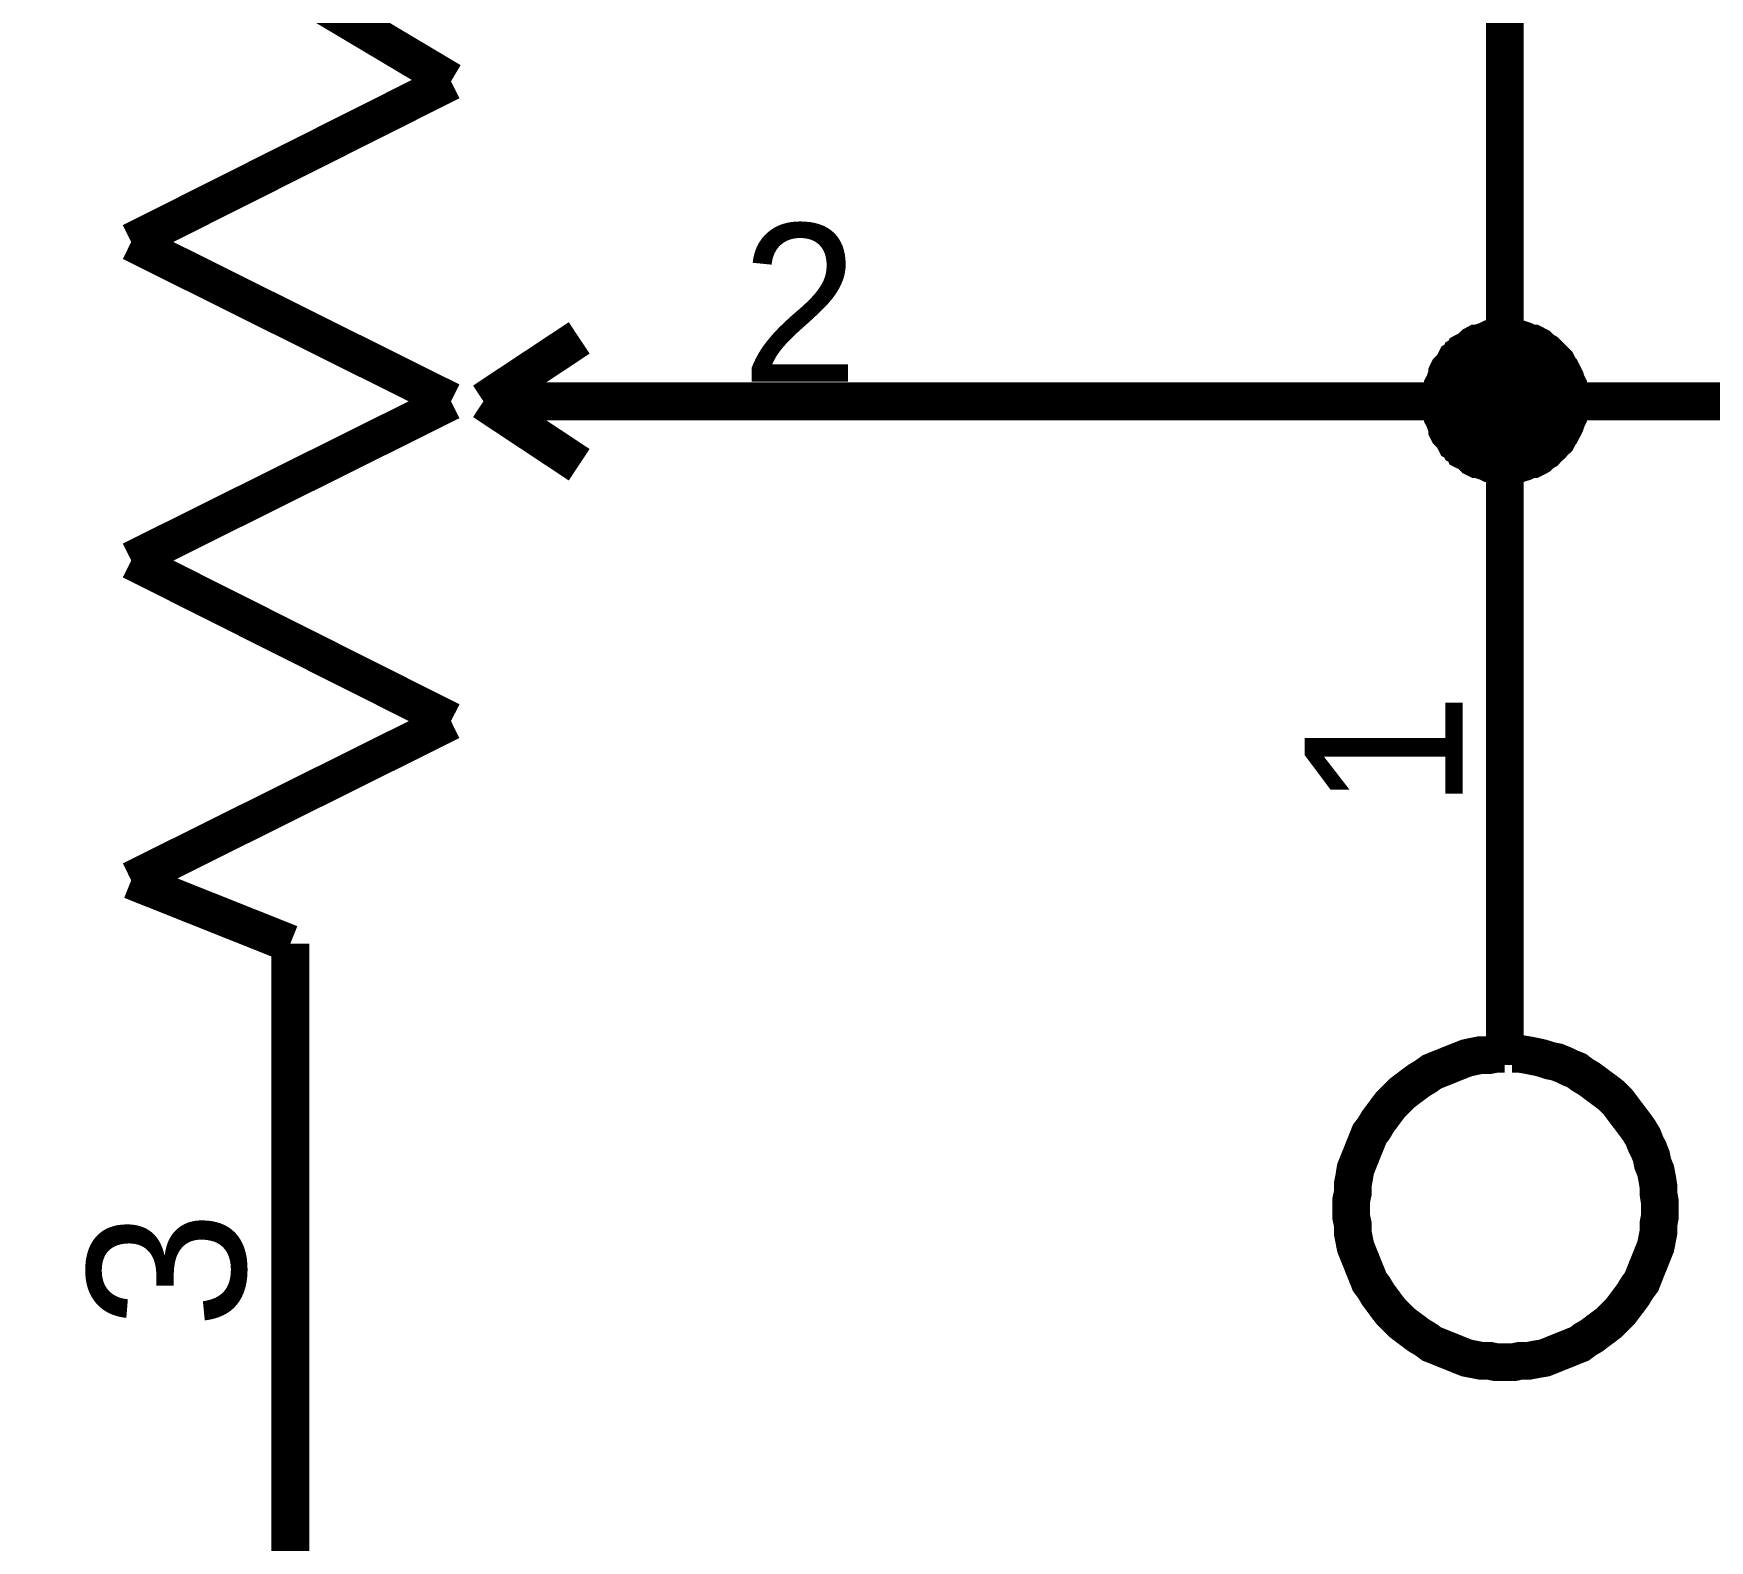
# Model space of a CAD drawing. Header units: millimetres. Extents: x 0 to 800, y 0 to 567.
# Drawn here: x 56.38 to 69.7, y 333.04 to 345.02 of the extents above; entities that cross this region are included whole.
import ezdxf

# ---------------------------------------------------------------- set-up
doc = ezdxf.new("R2010")
doc.units = ezdxf.units.MM
doc.layers.add('Sheet', color=255, linetype='Continuous')

msp = doc.modelspace()

# ---------------------------------------------------------------- linework, layer by layer
at = {"layer": 'Sheet'}
for points, const_width in [([(47.318, 356.555), (49.547, 356.555), (49.547, 356.577), (68.071, 356.577), (68.071, 342.096), (79.36, 342.096)], 0.3), ([(58.417, 345.4), (59.694, 344.639)], 0.3), ([(59.694, 344.639), (57.152, 343.362)], 0.3), ([(57.152, 343.362), (59.694, 342.096)], 0.3), ([(59.952, 342.096), (60.713, 342.6)], 0.3), ([(67.567, 342.096), (67.567, 342.119), (67.567, 342.152), (67.578, 342.175), (67.578, 342.197), (67.578, 342.22), (67.59, 342.242), (67.601, 342.276), (67.612, 342.298), (67.612, 342.32), (67.623, 342.343), (67.634, 342.354), (67.657, 342.376), (67.668, 342.399), (67.679, 342.421), (67.702, 342.432), (67.713, 342.455), (67.735, 342.466), (67.746, 342.488), (67.769, 342.5), (67.791, 342.511), (67.814, 342.533), (67.825, 342.544), (67.847, 342.556), (67.87, 342.556), (67.892, 342.567), (67.926, 342.578), (67.948, 342.589), (67.97, 342.589), (67.993, 342.589), (68.015, 342.6), (68.049, 342.6), (68.071, 342.6)], 0.3), ([(67.567, 342.096), (67.567, 342.119), (67.567, 342.152), (67.578, 342.175), (67.578, 342.197), (67.578, 342.22), (67.59, 342.242), (67.601, 342.276), (67.612, 342.298), (67.612, 342.32), (67.623, 342.343), (67.634, 342.354), (67.657, 342.376), (67.668, 342.399), (67.679, 342.421), (67.702, 342.432), (67.713, 342.455), (67.735, 342.466), (67.746, 342.488), (67.769, 342.5), (67.791, 342.511), (67.814, 342.533), (67.825, 342.544), (67.847, 342.556), (67.87, 342.556), (67.892, 342.567), (67.926, 342.578), (67.948, 342.589), (67.97, 342.589), (67.993, 342.589), (68.015, 342.6), (68.049, 342.6), (68.071, 342.6)], 0.3), ([(67.567, 342.096), (67.567, 342.119), (67.567, 342.152), (67.578, 342.175), (67.578, 342.197), (67.578, 342.22), (67.59, 342.242), (67.601, 342.276), (67.612, 342.298), (67.612, 342.32), (67.623, 342.343), (67.634, 342.354), (67.657, 342.376), (67.668, 342.399), (67.679, 342.421), (67.702, 342.432), (67.713, 342.455), (67.735, 342.466), (67.746, 342.488), (67.769, 342.5), (67.791, 342.511), (67.814, 342.533), (67.825, 342.544), (67.847, 342.556), (67.87, 342.556), (67.892, 342.567), (67.926, 342.578), (67.948, 342.589), (67.97, 342.589), (67.993, 342.589), (68.015, 342.6), (68.049, 342.6), (68.071, 342.6)], 0.3), ([(67.567, 342.096), (67.567, 342.119), (67.567, 342.152), (67.578, 342.175), (67.578, 342.197), (67.578, 342.22), (67.59, 342.242), (67.601, 342.276), (67.612, 342.298), (67.612, 342.32), (67.623, 342.343), (67.634, 342.354), (67.657, 342.376), (67.668, 342.399), (67.679, 342.421), (67.702, 342.432), (67.713, 342.455), (67.735, 342.466), (67.746, 342.488), (67.769, 342.5), (67.791, 342.511), (67.814, 342.533), (67.825, 342.544), (67.847, 342.556), (67.87, 342.556), (67.892, 342.567), (67.926, 342.578), (67.948, 342.589), (67.97, 342.589), (67.993, 342.589), (68.015, 342.6), (68.049, 342.6), (68.071, 342.6)], 0.3), ([(67.567, 342.096), (67.567, 342.119), (67.567, 342.152), (67.578, 342.175), (67.578, 342.197), (67.578, 342.22), (67.59, 342.242), (67.601, 342.276), (67.612, 342.298), (67.612, 342.32), (67.623, 342.343), (67.634, 342.354), (67.657, 342.376), (67.668, 342.399), (67.679, 342.421), (67.702, 342.432), (67.713, 342.455), (67.735, 342.466), (67.746, 342.488), (67.769, 342.5), (67.791, 342.511), (67.814, 342.533), (67.825, 342.544), (67.847, 342.556), (67.87, 342.556), (67.892, 342.567), (67.926, 342.578), (67.948, 342.589), (67.97, 342.589), (67.993, 342.589), (68.015, 342.6), (68.049, 342.6), (68.071, 342.6)], 0.3), ([(67.567, 342.096), (67.567, 342.119), (67.567, 342.152), (67.578, 342.175), (67.578, 342.197), (67.578, 342.22), (67.59, 342.242), (67.601, 342.276), (67.612, 342.298), (67.612, 342.32), (67.623, 342.343), (67.634, 342.354), (67.657, 342.376), (67.668, 342.399), (67.679, 342.421), (67.702, 342.432), (67.713, 342.455), (67.735, 342.466), (67.746, 342.488), (67.769, 342.5), (67.791, 342.511), (67.814, 342.533), (67.825, 342.544), (67.847, 342.556), (67.87, 342.556), (67.892, 342.567), (67.926, 342.578), (67.948, 342.589), (67.97, 342.589), (67.993, 342.589), (68.015, 342.6), (68.049, 342.6), (68.071, 342.6)], 0.3), ([(68.071, 342.6), (68.071, 342.6)], 0.3), ([(68.071, 342.6), (68.094, 342.6), (68.127, 342.6), (68.15, 342.589), (68.172, 342.589), (68.194, 342.589), (68.228, 342.578), (68.25, 342.567), (68.273, 342.556), (68.295, 342.556), (68.318, 342.544), (68.34, 342.533), (68.362, 342.511), (68.374, 342.5), (68.396, 342.488), (68.418, 342.466), (68.43, 342.455), (68.452, 342.432), (68.463, 342.421), (68.486, 342.399), (68.497, 342.376), (68.508, 342.354), (68.519, 342.343), (68.53, 342.32), (68.542, 342.298), (68.553, 342.276), (68.564, 342.242), (68.575, 342.22), (68.575, 342.197), (68.575, 342.175), (68.586, 342.152), (68.586, 342.119), (68.586, 342.096)], 0.3), ([(68.071, 342.6), (68.071, 342.6)], 0.3), ([(68.071, 342.6), (68.094, 342.6), (68.127, 342.6), (68.15, 342.589), (68.172, 342.589), (68.194, 342.589), (68.228, 342.578), (68.25, 342.567), (68.273, 342.556), (68.295, 342.556), (68.318, 342.544), (68.34, 342.533), (68.362, 342.511), (68.374, 342.5), (68.396, 342.488), (68.418, 342.466), (68.43, 342.455), (68.452, 342.432), (68.463, 342.421), (68.486, 342.399), (68.497, 342.376), (68.508, 342.354), (68.519, 342.343), (68.53, 342.32), (68.542, 342.298), (68.553, 342.276), (68.564, 342.242), (68.575, 342.22), (68.575, 342.197), (68.575, 342.175), (68.586, 342.152), (68.586, 342.119), (68.586, 342.096)], 0.3), ([(68.071, 342.6), (68.071, 342.6)], 0.3), ([(68.071, 342.6), (68.094, 342.6), (68.127, 342.6), (68.15, 342.589), (68.172, 342.589), (68.194, 342.589), (68.228, 342.578), (68.25, 342.567), (68.273, 342.556), (68.295, 342.556), (68.318, 342.544), (68.34, 342.533), (68.362, 342.511), (68.374, 342.5), (68.396, 342.488), (68.418, 342.466), (68.43, 342.455), (68.452, 342.432), (68.463, 342.421), (68.486, 342.399), (68.497, 342.376), (68.508, 342.354), (68.519, 342.343), (68.53, 342.32), (68.542, 342.298), (68.553, 342.276), (68.564, 342.242), (68.575, 342.22), (68.575, 342.197), (68.575, 342.175), (68.586, 342.152), (68.586, 342.119), (68.586, 342.096)], 0.3), ([(68.071, 342.6), (68.071, 342.6)], 0.3), ([(68.071, 342.6), (68.094, 342.6), (68.127, 342.6), (68.15, 342.589), (68.172, 342.589), (68.194, 342.589), (68.228, 342.578), (68.25, 342.567), (68.273, 342.556), (68.295, 342.556), (68.318, 342.544), (68.34, 342.533), (68.362, 342.511), (68.374, 342.5), (68.396, 342.488), (68.418, 342.466), (68.43, 342.455), (68.452, 342.432), (68.463, 342.421), (68.486, 342.399), (68.497, 342.376), (68.508, 342.354), (68.519, 342.343), (68.53, 342.32), (68.542, 342.298), (68.553, 342.276), (68.564, 342.242), (68.575, 342.22), (68.575, 342.197), (68.575, 342.175), (68.586, 342.152), (68.586, 342.119), (68.586, 342.096)], 0.3), ([(68.071, 342.6), (68.071, 342.6)], 0.3), ([(68.071, 342.6), (68.094, 342.6), (68.127, 342.6), (68.15, 342.589), (68.172, 342.589), (68.194, 342.589), (68.228, 342.578), (68.25, 342.567), (68.273, 342.556), (68.295, 342.556), (68.318, 342.544), (68.34, 342.533), (68.362, 342.511), (68.374, 342.5), (68.396, 342.488), (68.418, 342.466), (68.43, 342.455), (68.452, 342.432), (68.463, 342.421), (68.486, 342.399), (68.497, 342.376), (68.508, 342.354), (68.519, 342.343), (68.53, 342.32), (68.542, 342.298), (68.553, 342.276), (68.564, 342.242), (68.575, 342.22), (68.575, 342.197), (68.575, 342.175), (68.586, 342.152), (68.586, 342.119), (68.586, 342.096)], 0.3), ([(68.071, 342.6), (68.071, 342.6)], 0.3), ([(68.071, 342.6), (68.094, 342.6), (68.127, 342.6), (68.15, 342.589), (68.172, 342.589), (68.194, 342.589), (68.228, 342.578), (68.25, 342.567), (68.273, 342.556), (68.295, 342.556), (68.318, 342.544), (68.34, 342.533), (68.362, 342.511), (68.374, 342.5), (68.396, 342.488), (68.418, 342.466), (68.43, 342.455), (68.452, 342.432), (68.463, 342.421), (68.486, 342.399), (68.497, 342.376), (68.508, 342.354), (68.519, 342.343), (68.53, 342.32), (68.542, 342.298), (68.553, 342.276), (68.564, 342.242), (68.575, 342.22), (68.575, 342.197), (68.575, 342.175), (68.586, 342.152), (68.586, 342.119), (68.586, 342.096)], 0.3), ([(67.567, 342.096), (67.567, 342.119), (67.567, 342.152), (67.578, 342.175), (67.578, 342.197), (67.578, 342.22), (67.59, 342.242), (67.601, 342.276), (67.612, 342.298), (67.612, 342.32), (67.623, 342.343), (67.634, 342.354), (67.657, 342.376), (67.668, 342.399), (67.679, 342.421), (67.702, 342.432), (67.713, 342.455), (67.735, 342.466), (67.746, 342.488), (67.769, 342.5), (67.791, 342.511), (67.814, 342.533), (67.825, 342.544), (67.847, 342.556), (67.87, 342.556), (67.892, 342.567), (67.926, 342.578), (67.948, 342.589), (67.97, 342.589), (67.993, 342.589), (68.015, 342.6), (68.049, 342.6), (68.071, 342.6)], 0.0991), ([(67.567, 342.096), (67.567, 342.119), (67.567, 342.152), (67.578, 342.175), (67.578, 342.197), (67.578, 342.22), (67.59, 342.242), (67.601, 342.276), (67.612, 342.298), (67.612, 342.32), (67.623, 342.343), (67.634, 342.354), (67.657, 342.376), (67.668, 342.399), (67.679, 342.421), (67.702, 342.432), (67.713, 342.455), (67.735, 342.466), (67.746, 342.488), (67.769, 342.5), (67.791, 342.511), (67.814, 342.533), (67.825, 342.544), (67.847, 342.556), (67.87, 342.556), (67.892, 342.567), (67.926, 342.578), (67.948, 342.589), (67.97, 342.589), (67.993, 342.589), (68.015, 342.6), (68.049, 342.6), (68.071, 342.6)], 0.0991), ([(67.567, 342.096), (67.567, 342.119), (67.567, 342.152), (67.578, 342.175), (67.578, 342.197), (67.578, 342.22), (67.59, 342.242), (67.601, 342.276), (67.612, 342.298), (67.612, 342.32), (67.623, 342.343), (67.634, 342.354), (67.657, 342.376), (67.668, 342.399), (67.679, 342.421), (67.702, 342.432), (67.713, 342.455), (67.735, 342.466), (67.746, 342.488), (67.769, 342.5), (67.791, 342.511), (67.814, 342.533), (67.825, 342.544), (67.847, 342.556), (67.87, 342.556), (67.892, 342.567), (67.926, 342.578), (67.948, 342.589), (67.97, 342.589), (67.993, 342.589), (68.015, 342.6), (68.049, 342.6), (68.071, 342.6)], 0.0991), ([(67.567, 342.096), (67.567, 342.119), (67.567, 342.152), (67.578, 342.175), (67.578, 342.197), (67.578, 342.22), (67.59, 342.242), (67.601, 342.276), (67.612, 342.298), (67.612, 342.32), (67.623, 342.343), (67.634, 342.354), (67.657, 342.376), (67.668, 342.399), (67.679, 342.421), (67.702, 342.432), (67.713, 342.455), (67.735, 342.466), (67.746, 342.488), (67.769, 342.5), (67.791, 342.511), (67.814, 342.533), (67.825, 342.544), (67.847, 342.556), (67.87, 342.556), (67.892, 342.567), (67.926, 342.578), (67.948, 342.589), (67.97, 342.589), (67.993, 342.589), (68.015, 342.6), (68.049, 342.6), (68.071, 342.6)], 0.0991), ([(67.567, 342.096), (67.567, 342.119), (67.567, 342.152), (67.578, 342.175), (67.578, 342.197), (67.578, 342.22), (67.59, 342.242), (67.601, 342.276), (67.612, 342.298), (67.612, 342.32), (67.623, 342.343), (67.634, 342.354), (67.657, 342.376), (67.668, 342.399), (67.679, 342.421), (67.702, 342.432), (67.713, 342.455), (67.735, 342.466), (67.746, 342.488), (67.769, 342.5), (67.791, 342.511), (67.814, 342.533), (67.825, 342.544), (67.847, 342.556), (67.87, 342.556), (67.892, 342.567), (67.926, 342.578), (67.948, 342.589), (67.97, 342.589), (67.993, 342.589), (68.015, 342.6), (68.049, 342.6), (68.071, 342.6)], 0.0991), ([(67.567, 342.096), (67.567, 342.119), (67.567, 342.152), (67.578, 342.175), (67.578, 342.197), (67.578, 342.22), (67.59, 342.242), (67.601, 342.276), (67.612, 342.298), (67.612, 342.32), (67.623, 342.343), (67.634, 342.354), (67.657, 342.376), (67.668, 342.399), (67.679, 342.421), (67.702, 342.432), (67.713, 342.455), (67.735, 342.466), (67.746, 342.488), (67.769, 342.5), (67.791, 342.511), (67.814, 342.533), (67.825, 342.544), (67.847, 342.556), (67.87, 342.556), (67.892, 342.567), (67.926, 342.578), (67.948, 342.589), (67.97, 342.589), (67.993, 342.589), (68.015, 342.6), (68.049, 342.6), (68.071, 342.6)], 0.0991), ([(68.071, 342.6), (68.071, 342.6)], 0.0991), ([(68.071, 342.6), (68.094, 342.6), (68.127, 342.6), (68.15, 342.589), (68.172, 342.589), (68.194, 342.589), (68.228, 342.578), (68.25, 342.567), (68.273, 342.556), (68.295, 342.556), (68.318, 342.544), (68.34, 342.533), (68.362, 342.511), (68.374, 342.5), (68.396, 342.488), (68.418, 342.466), (68.43, 342.455), (68.452, 342.432), (68.463, 342.421), (68.486, 342.399), (68.497, 342.376), (68.508, 342.354), (68.519, 342.343), (68.53, 342.32), (68.542, 342.298), (68.553, 342.276), (68.564, 342.242), (68.575, 342.22), (68.575, 342.197), (68.575, 342.175), (68.586, 342.152), (68.586, 342.119), (68.586, 342.096)], 0.0991), ([(68.071, 342.6), (68.071, 342.6)], 0.0991), ([(68.071, 342.6), (68.094, 342.6), (68.127, 342.6), (68.15, 342.589), (68.172, 342.589), (68.194, 342.589), (68.228, 342.578), (68.25, 342.567), (68.273, 342.556), (68.295, 342.556), (68.318, 342.544), (68.34, 342.533), (68.362, 342.511), (68.374, 342.5), (68.396, 342.488), (68.418, 342.466), (68.43, 342.455), (68.452, 342.432), (68.463, 342.421), (68.486, 342.399), (68.497, 342.376), (68.508, 342.354), (68.519, 342.343), (68.53, 342.32), (68.542, 342.298), (68.553, 342.276), (68.564, 342.242), (68.575, 342.22), (68.575, 342.197), (68.575, 342.175), (68.586, 342.152), (68.586, 342.119), (68.586, 342.096)], 0.0991), ([(68.071, 342.6), (68.071, 342.6)], 0.0991), ([(68.071, 342.6), (68.094, 342.6), (68.127, 342.6), (68.15, 342.589), (68.172, 342.589), (68.194, 342.589), (68.228, 342.578), (68.25, 342.567), (68.273, 342.556), (68.295, 342.556), (68.318, 342.544), (68.34, 342.533), (68.362, 342.511), (68.374, 342.5), (68.396, 342.488), (68.418, 342.466), (68.43, 342.455), (68.452, 342.432), (68.463, 342.421), (68.486, 342.399), (68.497, 342.376), (68.508, 342.354), (68.519, 342.343), (68.53, 342.32), (68.542, 342.298), (68.553, 342.276), (68.564, 342.242), (68.575, 342.22), (68.575, 342.197), (68.575, 342.175), (68.586, 342.152), (68.586, 342.119), (68.586, 342.096)], 0.0991), ([(68.071, 342.6), (68.071, 342.6)], 0.0991), ([(68.071, 342.6), (68.094, 342.6), (68.127, 342.6), (68.15, 342.589), (68.172, 342.589), (68.194, 342.589), (68.228, 342.578), (68.25, 342.567), (68.273, 342.556), (68.295, 342.556), (68.318, 342.544), (68.34, 342.533), (68.362, 342.511), (68.374, 342.5), (68.396, 342.488), (68.418, 342.466), (68.43, 342.455), (68.452, 342.432), (68.463, 342.421), (68.486, 342.399), (68.497, 342.376), (68.508, 342.354), (68.519, 342.343), (68.53, 342.32), (68.542, 342.298), (68.553, 342.276), (68.564, 342.242), (68.575, 342.22), (68.575, 342.197), (68.575, 342.175), (68.586, 342.152), (68.586, 342.119), (68.586, 342.096)], 0.0991), ([(68.071, 342.6), (68.071, 342.6)], 0.0991), ([(68.071, 342.6), (68.094, 342.6), (68.127, 342.6), (68.15, 342.589), (68.172, 342.589), (68.194, 342.589), (68.228, 342.578), (68.25, 342.567), (68.273, 342.556), (68.295, 342.556), (68.318, 342.544), (68.34, 342.533), (68.362, 342.511), (68.374, 342.5), (68.396, 342.488), (68.418, 342.466), (68.43, 342.455), (68.452, 342.432), (68.463, 342.421), (68.486, 342.399), (68.497, 342.376), (68.508, 342.354), (68.519, 342.343), (68.53, 342.32), (68.542, 342.298), (68.553, 342.276), (68.564, 342.242), (68.575, 342.22), (68.575, 342.197), (68.575, 342.175), (68.586, 342.152), (68.586, 342.119), (68.586, 342.096)], 0.0991), ([(68.071, 342.6), (68.071, 342.6)], 0.0991), ([(68.071, 342.6), (68.094, 342.6), (68.127, 342.6), (68.15, 342.589), (68.172, 342.589), (68.194, 342.589), (68.228, 342.578), (68.25, 342.567), (68.273, 342.556), (68.295, 342.556), (68.318, 342.544), (68.34, 342.533), (68.362, 342.511), (68.374, 342.5), (68.396, 342.488), (68.418, 342.466), (68.43, 342.455), (68.452, 342.432), (68.463, 342.421), (68.486, 342.399), (68.497, 342.376), (68.508, 342.354), (68.519, 342.343), (68.53, 342.32), (68.542, 342.298), (68.553, 342.276), (68.564, 342.242), (68.575, 342.22), (68.575, 342.197), (68.575, 342.175), (68.586, 342.152), (68.586, 342.119), (68.586, 342.096)], 0.0991), ([(59.694, 342.096), (57.152, 340.831)], 0.3), ([(59.952, 342.096), (60.713, 341.592)], 0.3), ([(59.952, 342.096), (65.025, 342.096)], 0.3), ([(68.071, 342.096), (65.025, 342.096)], 0.3), ([(68.071, 341.592), (68.049, 341.592), (68.015, 341.592), (67.993, 341.604), (67.97, 341.604), (67.948, 341.604), (67.926, 341.615), (67.892, 341.626), (67.87, 341.637), (67.847, 341.637), (67.825, 341.648), (67.814, 341.66), (67.791, 341.682), (67.769, 341.693), (67.746, 341.704), (67.735, 341.727), (67.713, 341.738), (67.702, 341.76), (67.679, 341.772), (67.668, 341.794), (67.657, 341.816), (67.634, 341.839), (67.623, 341.85), (67.612, 341.872), (67.612, 341.895), (67.601, 341.917), (67.59, 341.951), (67.578, 341.973), (67.578, 341.996), (67.578, 342.018), (67.567, 342.04), (67.567, 342.074), (67.567, 342.096)], 0.3), ([(67.567, 342.096), (67.567, 342.096)], 0.3), ([(68.071, 341.592), (68.049, 341.592), (68.015, 341.592), (67.993, 341.604), (67.97, 341.604), (67.948, 341.604), (67.926, 341.615), (67.892, 341.626), (67.87, 341.637), (67.847, 341.637), (67.825, 341.648), (67.814, 341.66), (67.791, 341.682), (67.769, 341.693), (67.746, 341.704), (67.735, 341.727), (67.713, 341.738), (67.702, 341.76), (67.679, 341.772), (67.668, 341.794), (67.657, 341.816), (67.634, 341.839), (67.623, 341.85), (67.612, 341.872), (67.612, 341.895), (67.601, 341.917), (67.59, 341.951), (67.578, 341.973), (67.578, 341.996), (67.578, 342.018), (67.567, 342.04), (67.567, 342.074), (67.567, 342.096)], 0.3), ([(67.567, 342.096), (67.567, 342.096)], 0.3), ([(68.071, 341.592), (68.049, 341.592), (68.015, 341.592), (67.993, 341.604), (67.97, 341.604), (67.948, 341.604), (67.926, 341.615), (67.892, 341.626), (67.87, 341.637), (67.847, 341.637), (67.825, 341.648), (67.814, 341.66), (67.791, 341.682), (67.769, 341.693), (67.746, 341.704), (67.735, 341.727), (67.713, 341.738), (67.702, 341.76), (67.679, 341.772), (67.668, 341.794), (67.657, 341.816), (67.634, 341.839), (67.623, 341.85), (67.612, 341.872), (67.612, 341.895), (67.601, 341.917), (67.59, 341.951), (67.578, 341.973), (67.578, 341.996), (67.578, 342.018), (67.567, 342.04), (67.567, 342.074), (67.567, 342.096)], 0.3), ([(67.567, 342.096), (67.567, 342.096)], 0.3), ([(68.071, 341.592), (68.049, 341.592), (68.015, 341.592), (67.993, 341.604), (67.97, 341.604), (67.948, 341.604), (67.926, 341.615), (67.892, 341.626), (67.87, 341.637), (67.847, 341.637), (67.825, 341.648), (67.814, 341.66), (67.791, 341.682), (67.769, 341.693), (67.746, 341.704), (67.735, 341.727), (67.713, 341.738), (67.702, 341.76), (67.679, 341.772), (67.668, 341.794), (67.657, 341.816), (67.634, 341.839), (67.623, 341.85), (67.612, 341.872), (67.612, 341.895), (67.601, 341.917), (67.59, 341.951), (67.578, 341.973), (67.578, 341.996), (67.578, 342.018), (67.567, 342.04), (67.567, 342.074), (67.567, 342.096)], 0.3), ([(67.567, 342.096), (67.567, 342.096)], 0.3), ([(68.071, 341.592), (68.049, 341.592), (68.015, 341.592), (67.993, 341.604), (67.97, 341.604), (67.948, 341.604), (67.926, 341.615), (67.892, 341.626), (67.87, 341.637), (67.847, 341.637), (67.825, 341.648), (67.814, 341.66), (67.791, 341.682), (67.769, 341.693), (67.746, 341.704), (67.735, 341.727), (67.713, 341.738), (67.702, 341.76), (67.679, 341.772), (67.668, 341.794), (67.657, 341.816), (67.634, 341.839), (67.623, 341.85), (67.612, 341.872), (67.612, 341.895), (67.601, 341.917), (67.59, 341.951), (67.578, 341.973), (67.578, 341.996), (67.578, 342.018), (67.567, 342.04), (67.567, 342.074), (67.567, 342.096)], 0.3), ([(67.567, 342.096), (67.567, 342.096)], 0.3), ([(68.071, 341.592), (68.049, 341.592), (68.015, 341.592), (67.993, 341.604), (67.97, 341.604), (67.948, 341.604), (67.926, 341.615), (67.892, 341.626), (67.87, 341.637), (67.847, 341.637), (67.825, 341.648), (67.814, 341.66), (67.791, 341.682), (67.769, 341.693), (67.746, 341.704), (67.735, 341.727), (67.713, 341.738), (67.702, 341.76), (67.679, 341.772), (67.668, 341.794), (67.657, 341.816), (67.634, 341.839), (67.623, 341.85), (67.612, 341.872), (67.612, 341.895), (67.601, 341.917), (67.59, 341.951), (67.578, 341.973), (67.578, 341.996), (67.578, 342.018), (67.567, 342.04), (67.567, 342.074), (67.567, 342.096)], 0.3), ([(67.567, 342.096), (67.567, 342.096)], 0.3), ([(68.071, 341.592), (68.049, 341.592), (68.015, 341.592), (67.993, 341.604), (67.97, 341.604), (67.948, 341.604), (67.926, 341.615), (67.892, 341.626), (67.87, 341.637), (67.847, 341.637), (67.825, 341.648), (67.814, 341.66), (67.791, 341.682), (67.769, 341.693), (67.746, 341.704), (67.735, 341.727), (67.713, 341.738), (67.702, 341.76), (67.679, 341.772), (67.668, 341.794), (67.657, 341.816), (67.634, 341.839), (67.623, 341.85), (67.612, 341.872), (67.612, 341.895), (67.601, 341.917), (67.59, 341.951), (67.578, 341.973), (67.578, 341.996), (67.578, 342.018), (67.567, 342.04), (67.567, 342.074), (67.567, 342.096)], 0.0991), ([(67.567, 342.096), (67.567, 342.096)], 0.0991), ([(68.071, 341.592), (68.049, 341.592), (68.015, 341.592), (67.993, 341.604), (67.97, 341.604), (67.948, 341.604), (67.926, 341.615), (67.892, 341.626), (67.87, 341.637), (67.847, 341.637), (67.825, 341.648), (67.814, 341.66), (67.791, 341.682), (67.769, 341.693), (67.746, 341.704), (67.735, 341.727), (67.713, 341.738), (67.702, 341.76), (67.679, 341.772), (67.668, 341.794), (67.657, 341.816), (67.634, 341.839), (67.623, 341.85), (67.612, 341.872), (67.612, 341.895), (67.601, 341.917), (67.59, 341.951), (67.578, 341.973), (67.578, 341.996), (67.578, 342.018), (67.567, 342.04), (67.567, 342.074), (67.567, 342.096)], 0.0991), ([(67.567, 342.096), (67.567, 342.096)], 0.0991), ([(68.071, 341.592), (68.049, 341.592), (68.015, 341.592), (67.993, 341.604), (67.97, 341.604), (67.948, 341.604), (67.926, 341.615), (67.892, 341.626), (67.87, 341.637), (67.847, 341.637), (67.825, 341.648), (67.814, 341.66), (67.791, 341.682), (67.769, 341.693), (67.746, 341.704), (67.735, 341.727), (67.713, 341.738), (67.702, 341.76), (67.679, 341.772), (67.668, 341.794), (67.657, 341.816), (67.634, 341.839), (67.623, 341.85), (67.612, 341.872), (67.612, 341.895), (67.601, 341.917), (67.59, 341.951), (67.578, 341.973), (67.578, 341.996), (67.578, 342.018), (67.567, 342.04), (67.567, 342.074), (67.567, 342.096)], 0.0991), ([(67.567, 342.096), (67.567, 342.096)], 0.0991), ([(68.071, 341.592), (68.049, 341.592), (68.015, 341.592), (67.993, 341.604), (67.97, 341.604), (67.948, 341.604), (67.926, 341.615), (67.892, 341.626), (67.87, 341.637), (67.847, 341.637), (67.825, 341.648), (67.814, 341.66), (67.791, 341.682), (67.769, 341.693), (67.746, 341.704), (67.735, 341.727), (67.713, 341.738), (67.702, 341.76), (67.679, 341.772), (67.668, 341.794), (67.657, 341.816), (67.634, 341.839), (67.623, 341.85), (67.612, 341.872), (67.612, 341.895), (67.601, 341.917), (67.59, 341.951), (67.578, 341.973), (67.578, 341.996), (67.578, 342.018), (67.567, 342.04), (67.567, 342.074), (67.567, 342.096)], 0.0991), ([(67.567, 342.096), (67.567, 342.096)], 0.0991), ([(68.071, 341.592), (68.049, 341.592), (68.015, 341.592), (67.993, 341.604), (67.97, 341.604), (67.948, 341.604), (67.926, 341.615), (67.892, 341.626), (67.87, 341.637), (67.847, 341.637), (67.825, 341.648), (67.814, 341.66), (67.791, 341.682), (67.769, 341.693), (67.746, 341.704), (67.735, 341.727), (67.713, 341.738), (67.702, 341.76), (67.679, 341.772), (67.668, 341.794), (67.657, 341.816), (67.634, 341.839), (67.623, 341.85), (67.612, 341.872), (67.612, 341.895), (67.601, 341.917), (67.59, 341.951), (67.578, 341.973), (67.578, 341.996), (67.578, 342.018), (67.567, 342.04), (67.567, 342.074), (67.567, 342.096)], 0.0991), ([(67.567, 342.096), (67.567, 342.096)], 0.0991), ([(68.071, 341.592), (68.049, 341.592), (68.015, 341.592), (67.993, 341.604), (67.97, 341.604), (67.948, 341.604), (67.926, 341.615), (67.892, 341.626), (67.87, 341.637), (67.847, 341.637), (67.825, 341.648), (67.814, 341.66), (67.791, 341.682), (67.769, 341.693), (67.746, 341.704), (67.735, 341.727), (67.713, 341.738), (67.702, 341.76), (67.679, 341.772), (67.668, 341.794), (67.657, 341.816), (67.634, 341.839), (67.623, 341.85), (67.612, 341.872), (67.612, 341.895), (67.601, 341.917), (67.59, 341.951), (67.578, 341.973), (67.578, 341.996), (67.578, 342.018), (67.567, 342.04), (67.567, 342.074), (67.567, 342.096)], 0.0991), ([(67.567, 342.096), (67.567, 342.096)], 0.0991), ([(68.586, 342.096), (68.586, 342.074), (68.586, 342.04), (68.575, 342.018), (68.575, 341.996), (68.575, 341.973), (68.564, 341.951), (68.553, 341.917), (68.542, 341.895), (68.53, 341.872), (68.519, 341.85), (68.508, 341.839), (68.497, 341.816), (68.486, 341.794), (68.463, 341.772), (68.452, 341.76), (68.43, 341.738), (68.418, 341.727), (68.396, 341.704), (68.374, 341.693), (68.362, 341.682), (68.34, 341.66), (68.318, 341.648), (68.295, 341.637), (68.273, 341.637), (68.25, 341.626), (68.228, 341.615), (68.194, 341.604), (68.172, 341.604), (68.15, 341.604), (68.127, 341.592), (68.094, 341.592), (68.071, 341.592)], 0.3), ([(68.586, 342.096), (68.586, 342.074), (68.586, 342.04), (68.575, 342.018), (68.575, 341.996), (68.575, 341.973), (68.564, 341.951), (68.553, 341.917), (68.542, 341.895), (68.53, 341.872), (68.519, 341.85), (68.508, 341.839), (68.497, 341.816), (68.486, 341.794), (68.463, 341.772), (68.452, 341.76), (68.43, 341.738), (68.418, 341.727), (68.396, 341.704), (68.374, 341.693), (68.362, 341.682), (68.34, 341.66), (68.318, 341.648), (68.295, 341.637), (68.273, 341.637), (68.25, 341.626), (68.228, 341.615), (68.194, 341.604), (68.172, 341.604), (68.15, 341.604), (68.127, 341.592), (68.094, 341.592), (68.071, 341.592)], 0.3), ([(68.071, 340.316), (68.071, 342.096)], 0.3), ([(68.586, 342.096), (68.586, 342.074), (68.586, 342.04), (68.575, 342.018), (68.575, 341.996), (68.575, 341.973), (68.564, 341.951), (68.553, 341.917), (68.542, 341.895), (68.53, 341.872), (68.519, 341.85), (68.508, 341.839), (68.497, 341.816), (68.486, 341.794), (68.463, 341.772), (68.452, 341.76), (68.43, 341.738), (68.418, 341.727), (68.396, 341.704), (68.374, 341.693), (68.362, 341.682), (68.34, 341.66), (68.318, 341.648), (68.295, 341.637), (68.273, 341.637), (68.25, 341.626), (68.228, 341.615), (68.194, 341.604), (68.172, 341.604), (68.15, 341.604), (68.127, 341.592), (68.094, 341.592), (68.071, 341.592)], 0.3), ([(68.586, 342.096), (68.586, 342.074), (68.586, 342.04), (68.575, 342.018), (68.575, 341.996), (68.575, 341.973), (68.564, 341.951), (68.553, 341.917), (68.542, 341.895), (68.53, 341.872), (68.519, 341.85), (68.508, 341.839), (68.497, 341.816), (68.486, 341.794), (68.463, 341.772), (68.452, 341.76), (68.43, 341.738), (68.418, 341.727), (68.396, 341.704), (68.374, 341.693), (68.362, 341.682), (68.34, 341.66), (68.318, 341.648), (68.295, 341.637), (68.273, 341.637), (68.25, 341.626), (68.228, 341.615), (68.194, 341.604), (68.172, 341.604), (68.15, 341.604), (68.127, 341.592), (68.094, 341.592), (68.071, 341.592)], 0.3), ([(68.586, 342.096), (68.586, 342.074), (68.586, 342.04), (68.575, 342.018), (68.575, 341.996), (68.575, 341.973), (68.564, 341.951), (68.553, 341.917), (68.542, 341.895), (68.53, 341.872), (68.519, 341.85), (68.508, 341.839), (68.497, 341.816), (68.486, 341.794), (68.463, 341.772), (68.452, 341.76), (68.43, 341.738), (68.418, 341.727), (68.396, 341.704), (68.374, 341.693), (68.362, 341.682), (68.34, 341.66), (68.318, 341.648), (68.295, 341.637), (68.273, 341.637), (68.25, 341.626), (68.228, 341.615), (68.194, 341.604), (68.172, 341.604), (68.15, 341.604), (68.127, 341.592), (68.094, 341.592), (68.071, 341.592)], 0.3), ([(68.586, 342.096), (68.586, 342.074), (68.586, 342.04), (68.575, 342.018), (68.575, 341.996), (68.575, 341.973), (68.564, 341.951), (68.553, 341.917), (68.542, 341.895), (68.53, 341.872), (68.519, 341.85), (68.508, 341.839), (68.497, 341.816), (68.486, 341.794), (68.463, 341.772), (68.452, 341.76), (68.43, 341.738), (68.418, 341.727), (68.396, 341.704), (68.374, 341.693), (68.362, 341.682), (68.34, 341.66), (68.318, 341.648), (68.295, 341.637), (68.273, 341.637), (68.25, 341.626), (68.228, 341.615), (68.194, 341.604), (68.172, 341.604), (68.15, 341.604), (68.127, 341.592), (68.094, 341.592), (68.071, 341.592)], 0.3), ([(68.586, 342.096), (68.586, 342.074), (68.586, 342.04), (68.575, 342.018), (68.575, 341.996), (68.575, 341.973), (68.564, 341.951), (68.553, 341.917), (68.542, 341.895), (68.53, 341.872), (68.519, 341.85), (68.508, 341.839), (68.497, 341.816), (68.486, 341.794), (68.463, 341.772), (68.452, 341.76), (68.43, 341.738), (68.418, 341.727), (68.396, 341.704), (68.374, 341.693), (68.362, 341.682), (68.34, 341.66), (68.318, 341.648), (68.295, 341.637), (68.273, 341.637), (68.25, 341.626), (68.228, 341.615), (68.194, 341.604), (68.172, 341.604), (68.15, 341.604), (68.127, 341.592), (68.094, 341.592), (68.071, 341.592)], 0.0991), ([(68.586, 342.096), (68.586, 342.074), (68.586, 342.04), (68.575, 342.018), (68.575, 341.996), (68.575, 341.973), (68.564, 341.951), (68.553, 341.917), (68.542, 341.895), (68.53, 341.872), (68.519, 341.85), (68.508, 341.839), (68.497, 341.816), (68.486, 341.794), (68.463, 341.772), (68.452, 341.76), (68.43, 341.738), (68.418, 341.727), (68.396, 341.704), (68.374, 341.693), (68.362, 341.682), (68.34, 341.66), (68.318, 341.648), (68.295, 341.637), (68.273, 341.637), (68.25, 341.626), (68.228, 341.615), (68.194, 341.604), (68.172, 341.604), (68.15, 341.604), (68.127, 341.592), (68.094, 341.592), (68.071, 341.592)], 0.0991), ([(68.586, 342.096), (68.586, 342.074), (68.586, 342.04), (68.575, 342.018), (68.575, 341.996), (68.575, 341.973), (68.564, 341.951), (68.553, 341.917), (68.542, 341.895), (68.53, 341.872), (68.519, 341.85), (68.508, 341.839), (68.497, 341.816), (68.486, 341.794), (68.463, 341.772), (68.452, 341.76), (68.43, 341.738), (68.418, 341.727), (68.396, 341.704), (68.374, 341.693), (68.362, 341.682), (68.34, 341.66), (68.318, 341.648), (68.295, 341.637), (68.273, 341.637), (68.25, 341.626), (68.228, 341.615), (68.194, 341.604), (68.172, 341.604), (68.15, 341.604), (68.127, 341.592), (68.094, 341.592), (68.071, 341.592)], 0.0991), ([(68.586, 342.096), (68.586, 342.074), (68.586, 342.04), (68.575, 342.018), (68.575, 341.996), (68.575, 341.973), (68.564, 341.951), (68.553, 341.917), (68.542, 341.895), (68.53, 341.872), (68.519, 341.85), (68.508, 341.839), (68.497, 341.816), (68.486, 341.794), (68.463, 341.772), (68.452, 341.76), (68.43, 341.738), (68.418, 341.727), (68.396, 341.704), (68.374, 341.693), (68.362, 341.682), (68.34, 341.66), (68.318, 341.648), (68.295, 341.637), (68.273, 341.637), (68.25, 341.626), (68.228, 341.615), (68.194, 341.604), (68.172, 341.604), (68.15, 341.604), (68.127, 341.592), (68.094, 341.592), (68.071, 341.592)], 0.0991), ([(68.586, 342.096), (68.586, 342.074), (68.586, 342.04), (68.575, 342.018), (68.575, 341.996), (68.575, 341.973), (68.564, 341.951), (68.553, 341.917), (68.542, 341.895), (68.53, 341.872), (68.519, 341.85), (68.508, 341.839), (68.497, 341.816), (68.486, 341.794), (68.463, 341.772), (68.452, 341.76), (68.43, 341.738), (68.418, 341.727), (68.396, 341.704), (68.374, 341.693), (68.362, 341.682), (68.34, 341.66), (68.318, 341.648), (68.295, 341.637), (68.273, 341.637), (68.25, 341.626), (68.228, 341.615), (68.194, 341.604), (68.172, 341.604), (68.15, 341.604), (68.127, 341.592), (68.094, 341.592), (68.071, 341.592)], 0.0991), ([(68.586, 342.096), (68.586, 342.074), (68.586, 342.04), (68.575, 342.018), (68.575, 341.996), (68.575, 341.973), (68.564, 341.951), (68.553, 341.917), (68.542, 341.895), (68.53, 341.872), (68.519, 341.85), (68.508, 341.839), (68.497, 341.816), (68.486, 341.794), (68.463, 341.772), (68.452, 341.76), (68.43, 341.738), (68.418, 341.727), (68.396, 341.704), (68.374, 341.693), (68.362, 341.682), (68.34, 341.66), (68.318, 341.648), (68.295, 341.637), (68.273, 341.637), (68.25, 341.626), (68.228, 341.615), (68.194, 341.604), (68.172, 341.604), (68.15, 341.604), (68.127, 341.592), (68.094, 341.592), (68.071, 341.592)], 0.0991), ([(68.586, 342.096), (68.586, 342.096), (68.586, 342.096), (68.586, 342.096), (68.586, 342.096), (68.586, 342.096), (68.586, 342.096), (68.586, 342.096), (68.586, 342.096), (68.586, 342.096), (68.586, 342.096), (68.586, 342.096), (68.586, 342.096), (68.586, 342.096), (68.586, 342.096), (68.586, 342.096), (68.586, 342.096), (68.586, 342.096), (68.586, 342.096), (68.586, 342.096), (68.586, 342.096), (68.586, 342.096), (68.586, 342.096), (68.586, 342.096), (68.586, 342.096), (68.586, 342.096), (68.586, 342.096), (68.586, 342.096), (68.586, 342.096), (68.586, 342.096), (68.586, 342.096), (68.586, 342.096), (68.586, 342.096)], 0.3), ([(68.586, 342.096), (68.586, 342.096)], 0.3), ([(68.586, 342.096), (68.586, 342.096), (68.586, 342.096), (68.586, 342.096), (68.586, 342.096), (68.586, 342.096), (68.586, 342.096), (68.586, 342.096), (68.586, 342.096), (68.586, 342.096), (68.586, 342.096), (68.586, 342.096), (68.586, 342.096), (68.586, 342.096), (68.586, 342.096), (68.586, 342.096), (68.586, 342.096), (68.586, 342.096), (68.586, 342.096), (68.586, 342.096), (68.586, 342.096), (68.586, 342.096), (68.586, 342.096), (68.586, 342.096), (68.586, 342.096), (68.586, 342.096), (68.586, 342.096), (68.586, 342.096), (68.586, 342.096), (68.586, 342.096), (68.586, 342.096), (68.586, 342.096), (68.586, 342.096)], 0.3), ([(68.586, 342.096), (68.586, 342.096)], 0.3), ([(68.586, 342.096), (68.586, 342.096), (68.586, 342.096), (68.586, 342.096), (68.586, 342.096), (68.586, 342.096), (68.586, 342.096), (68.586, 342.096), (68.586, 342.096), (68.586, 342.096), (68.586, 342.096), (68.586, 342.096), (68.586, 342.096), (68.586, 342.096), (68.586, 342.096), (68.586, 342.096), (68.586, 342.096), (68.586, 342.096), (68.586, 342.096), (68.586, 342.096), (68.586, 342.096), (68.586, 342.096), (68.586, 342.096), (68.586, 342.096), (68.586, 342.096), (68.586, 342.096), (68.586, 342.096), (68.586, 342.096), (68.586, 342.096), (68.586, 342.096), (68.586, 342.096), (68.586, 342.096), (68.586, 342.096)], 0.3), ([(68.586, 342.096), (68.586, 342.096)], 0.3), ([(68.586, 342.096), (68.586, 342.096), (68.586, 342.096), (68.586, 342.096), (68.586, 342.096), (68.586, 342.096), (68.586, 342.096), (68.586, 342.096), (68.586, 342.096), (68.586, 342.096), (68.586, 342.096), (68.586, 342.096), (68.586, 342.096), (68.586, 342.096), (68.586, 342.096), (68.586, 342.096), (68.586, 342.096), (68.586, 342.096), (68.586, 342.096), (68.586, 342.096), (68.586, 342.096), (68.586, 342.096), (68.586, 342.096), (68.586, 342.096), (68.586, 342.096), (68.586, 342.096), (68.586, 342.096), (68.586, 342.096), (68.586, 342.096), (68.586, 342.096), (68.586, 342.096), (68.586, 342.096), (68.586, 342.096)], 0.3), ([(68.586, 342.096), (68.586, 342.096)], 0.3), ([(68.586, 342.096), (68.586, 342.096), (68.586, 342.096), (68.586, 342.096), (68.586, 342.096), (68.586, 342.096), (68.586, 342.096), (68.586, 342.096), (68.586, 342.096), (68.586, 342.096), (68.586, 342.096), (68.586, 342.096), (68.586, 342.096), (68.586, 342.096), (68.586, 342.096), (68.586, 342.096), (68.586, 342.096), (68.586, 342.096), (68.586, 342.096), (68.586, 342.096), (68.586, 342.096), (68.586, 342.096), (68.586, 342.096), (68.586, 342.096), (68.586, 342.096), (68.586, 342.096), (68.586, 342.096), (68.586, 342.096), (68.586, 342.096), (68.586, 342.096), (68.586, 342.096), (68.586, 342.096), (68.586, 342.096)], 0.3), ([(68.586, 342.096), (68.586, 342.096)], 0.3), ([(68.586, 342.096), (68.586, 342.096), (68.586, 342.096), (68.586, 342.096), (68.586, 342.096), (68.586, 342.096), (68.586, 342.096), (68.586, 342.096), (68.586, 342.096), (68.586, 342.096), (68.586, 342.096), (68.586, 342.096), (68.586, 342.096), (68.586, 342.096), (68.586, 342.096), (68.586, 342.096), (68.586, 342.096), (68.586, 342.096), (68.586, 342.096), (68.586, 342.096), (68.586, 342.096), (68.586, 342.096), (68.586, 342.096), (68.586, 342.096), (68.586, 342.096), (68.586, 342.096), (68.586, 342.096), (68.586, 342.096), (68.586, 342.096), (68.586, 342.096), (68.586, 342.096), (68.586, 342.096), (68.586, 342.096)], 0.3), ([(68.586, 342.096), (68.586, 342.096)], 0.3), ([(68.586, 342.096), (68.586, 342.096), (68.586, 342.096), (68.586, 342.096), (68.586, 342.096), (68.586, 342.096), (68.586, 342.096), (68.586, 342.096), (68.586, 342.096), (68.586, 342.096), (68.586, 342.096), (68.586, 342.096), (68.586, 342.096), (68.586, 342.096), (68.586, 342.096), (68.586, 342.096), (68.586, 342.096), (68.586, 342.096), (68.586, 342.096), (68.586, 342.096), (68.586, 342.096), (68.586, 342.096), (68.586, 342.096), (68.586, 342.096), (68.586, 342.096), (68.586, 342.096), (68.586, 342.096), (68.586, 342.096), (68.586, 342.096), (68.586, 342.096), (68.586, 342.096), (68.586, 342.096), (68.586, 342.096)], 0.0991), ([(68.586, 342.096), (68.586, 342.096)], 0.0991), ([(68.586, 342.096), (68.586, 342.096), (68.586, 342.096), (68.586, 342.096), (68.586, 342.096), (68.586, 342.096), (68.586, 342.096), (68.586, 342.096), (68.586, 342.096), (68.586, 342.096), (68.586, 342.096), (68.586, 342.096), (68.586, 342.096), (68.586, 342.096), (68.586, 342.096), (68.586, 342.096), (68.586, 342.096), (68.586, 342.096), (68.586, 342.096), (68.586, 342.096), (68.586, 342.096), (68.586, 342.096), (68.586, 342.096), (68.586, 342.096), (68.586, 342.096), (68.586, 342.096), (68.586, 342.096), (68.586, 342.096), (68.586, 342.096), (68.586, 342.096), (68.586, 342.096), (68.586, 342.096), (68.586, 342.096)], 0.0991), ([(68.586, 342.096), (68.586, 342.096)], 0.0991), ([(68.586, 342.096), (68.586, 342.096), (68.586, 342.096), (68.586, 342.096), (68.586, 342.096), (68.586, 342.096), (68.586, 342.096), (68.586, 342.096), (68.586, 342.096), (68.586, 342.096), (68.586, 342.096), (68.586, 342.096), (68.586, 342.096), (68.586, 342.096), (68.586, 342.096), (68.586, 342.096), (68.586, 342.096), (68.586, 342.096), (68.586, 342.096), (68.586, 342.096), (68.586, 342.096), (68.586, 342.096), (68.586, 342.096), (68.586, 342.096), (68.586, 342.096), (68.586, 342.096), (68.586, 342.096), (68.586, 342.096), (68.586, 342.096), (68.586, 342.096), (68.586, 342.096), (68.586, 342.096), (68.586, 342.096)], 0.0991), ([(68.586, 342.096), (68.586, 342.096)], 0.0991), ([(68.586, 342.096), (68.586, 342.096), (68.586, 342.096), (68.586, 342.096), (68.586, 342.096), (68.586, 342.096), (68.586, 342.096), (68.586, 342.096), (68.586, 342.096), (68.586, 342.096), (68.586, 342.096), (68.586, 342.096), (68.586, 342.096), (68.586, 342.096), (68.586, 342.096), (68.586, 342.096), (68.586, 342.096), (68.586, 342.096), (68.586, 342.096), (68.586, 342.096), (68.586, 342.096), (68.586, 342.096), (68.586, 342.096), (68.586, 342.096), (68.586, 342.096), (68.586, 342.096), (68.586, 342.096), (68.586, 342.096), (68.586, 342.096), (68.586, 342.096), (68.586, 342.096), (68.586, 342.096), (68.586, 342.096)], 0.0991), ([(68.586, 342.096), (68.586, 342.096)], 0.0991), ([(68.586, 342.096), (68.586, 342.096), (68.586, 342.096), (68.586, 342.096), (68.586, 342.096), (68.586, 342.096), (68.586, 342.096), (68.586, 342.096), (68.586, 342.096), (68.586, 342.096), (68.586, 342.096), (68.586, 342.096), (68.586, 342.096), (68.586, 342.096), (68.586, 342.096), (68.586, 342.096), (68.586, 342.096), (68.586, 342.096), (68.586, 342.096), (68.586, 342.096), (68.586, 342.096), (68.586, 342.096), (68.586, 342.096), (68.586, 342.096), (68.586, 342.096), (68.586, 342.096), (68.586, 342.096), (68.586, 342.096), (68.586, 342.096), (68.586, 342.096), (68.586, 342.096), (68.586, 342.096), (68.586, 342.096)], 0.0991), ([(68.586, 342.096), (68.586, 342.096)], 0.0991), ([(68.586, 342.096), (68.586, 342.096), (68.586, 342.096), (68.586, 342.096), (68.586, 342.096), (68.586, 342.096), (68.586, 342.096), (68.586, 342.096), (68.586, 342.096), (68.586, 342.096), (68.586, 342.096), (68.586, 342.096), (68.586, 342.096), (68.586, 342.096), (68.586, 342.096), (68.586, 342.096), (68.586, 342.096), (68.586, 342.096), (68.586, 342.096), (68.586, 342.096), (68.586, 342.096), (68.586, 342.096), (68.586, 342.096), (68.586, 342.096), (68.586, 342.096), (68.586, 342.096), (68.586, 342.096), (68.586, 342.096), (68.586, 342.096), (68.586, 342.096), (68.586, 342.096), (68.586, 342.096), (68.586, 342.096)], 0.0991), ([(68.586, 342.096), (68.586, 342.096)], 0.0991), ([(57.152, 340.831), (59.694, 339.554)], 0.3), ([(68.071, 336.821), (68.071, 340.316)], 0.3), ([(59.694, 339.554), (57.152, 338.289)], 0.3), ([(57.152, 338.289), (58.417, 337.785)], 0.3), ([(58.417, 337.785), (58.417, 332.7)], 0.3), ([(68.071, 336.911), (68.004, 336.911), (67.948, 336.9), (67.881, 336.9), (67.825, 336.889), (67.769, 336.877), (67.713, 336.855), (67.657, 336.833), (67.601, 336.81), (67.545, 336.788), (67.489, 336.765), (67.444, 336.732), (67.388, 336.698), (67.343, 336.665), (67.298, 336.631), (67.254, 336.597), (67.209, 336.553), (67.164, 336.508), (67.13, 336.463), (67.097, 336.418), (67.063, 336.373), (67.03, 336.317), (66.996, 336.273), (66.974, 336.217), (66.951, 336.161), (66.929, 336.105), (66.906, 336.049), (66.884, 335.993), (66.873, 335.925), (66.862, 335.869), (66.862, 335.802), (66.85, 335.746), (66.85, 335.679)], 0.3), ([(69.303, 335.679), (69.303, 335.735), (69.292, 335.802), (69.292, 335.858), (69.281, 335.925), (69.27, 335.981), (69.247, 336.037), (69.236, 336.093), (69.214, 336.149), (69.191, 336.194), (69.169, 336.25), (69.135, 336.306), (69.102, 336.351), (69.068, 336.396), (69.034, 336.441), (69.001, 336.485), (68.967, 336.53), (68.922, 336.575), (68.878, 336.609), (68.833, 336.642), (68.788, 336.676), (68.743, 336.709), (68.687, 336.743), (68.642, 336.777), (68.586, 336.799), (68.542, 336.821), (68.486, 336.844), (68.43, 336.855), (68.362, 336.877), (68.306, 336.889), (68.25, 336.9), (68.183, 336.911), (68.127, 336.911)], 0.3), ([(66.85, 335.679), (66.85, 335.612), (66.862, 335.556), (66.862, 335.489), (66.873, 335.433), (66.884, 335.377), (66.906, 335.321), (66.929, 335.265), (66.951, 335.209), (66.974, 335.153), (66.996, 335.097), (67.03, 335.052), (67.063, 334.996), (67.097, 334.951), (67.13, 334.906), (67.164, 334.862), (67.209, 334.817), (67.254, 334.772), (67.298, 334.738), (67.343, 334.705), (67.388, 334.671), (67.444, 334.638), (67.489, 334.604), (67.545, 334.582), (67.601, 334.559), (67.657, 334.537), (67.713, 334.514), (67.769, 334.492), (67.825, 334.481), (67.881, 334.47), (67.948, 334.47), (68.004, 334.458), (68.071, 334.458)], 0.3), ([(68.071, 334.458), (68.138, 334.458), (68.194, 334.47), (68.262, 334.47), (68.318, 334.481), (68.385, 334.492), (68.441, 334.514), (68.497, 334.537), (68.553, 334.559), (68.609, 334.582), (68.665, 334.604), (68.71, 334.638), (68.766, 334.671), (68.81, 334.705), (68.855, 334.738), (68.9, 334.772), (68.945, 334.817), (68.99, 334.862), (69.023, 334.906), (69.057, 334.951), (69.09, 334.996), (69.124, 335.052), (69.158, 335.097), (69.18, 335.153), (69.202, 335.209), (69.225, 335.265), (69.247, 335.321), (69.27, 335.377), (69.281, 335.433), (69.292, 335.489), (69.292, 335.556), (69.303, 335.612), (69.303, 335.679)], 0.3)]:
    msp.add_lwpolyline(points, dxfattribs=dict(at, const_width=const_width))
at = {"layer": 'Sheet', "const_width": 0.508}
msp.add_lwpolyline([(67.815, 342.104, 1), (68.323, 342.104, 1)], format="xyb", close=True, dxfattribs=at)

# ---------------------------------------------------------------- texts
at = {"layer": 'Sheet'}
msp.add_text('2', height=1.254, dxfattribs=at).set_placement((62.001, 342.253))
for s, p in [('1', (67.735, 338.849)), ('3', (58.059, 334.727))]:
    msp.add_text(s, height=1.254, rotation=90, dxfattribs=at).set_placement(p)

doc.saveas('drawing.dxf')
